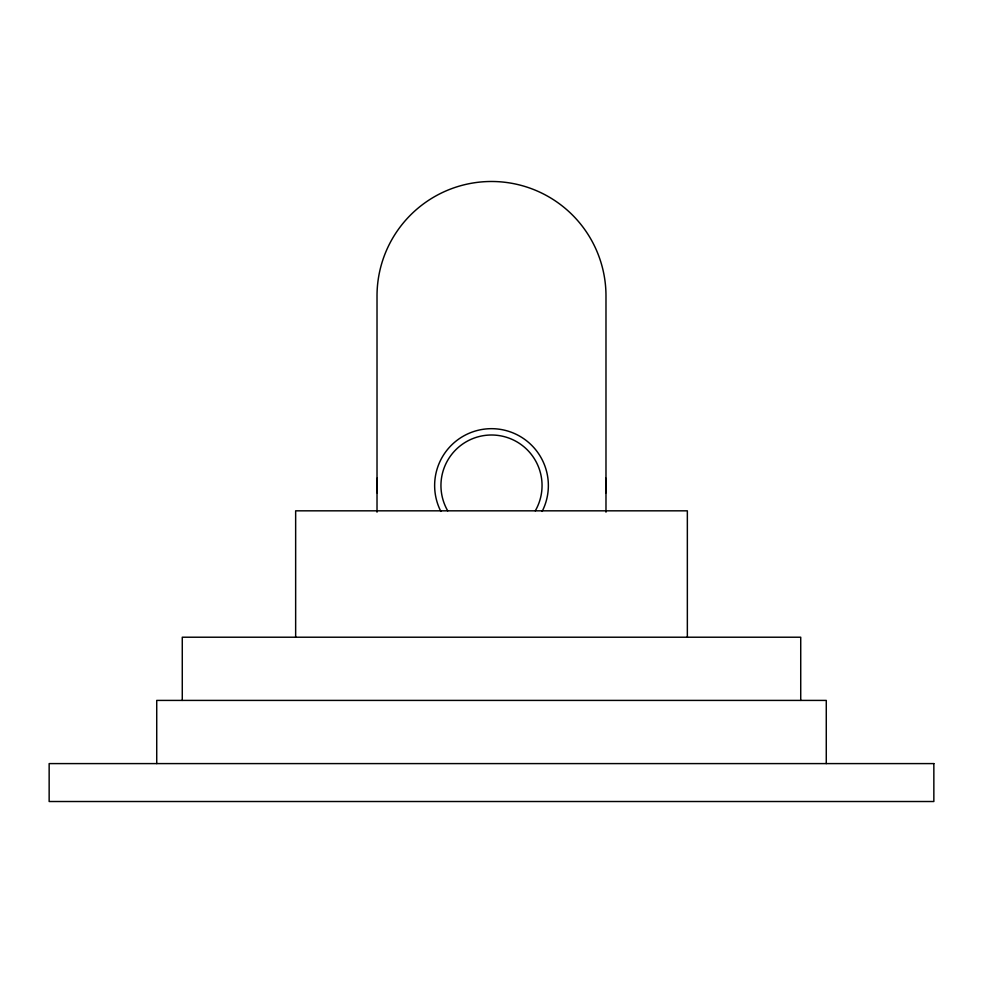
<?xml version="1.0" encoding="UTF-8"?>
<svg xmlns="http://www.w3.org/2000/svg" width="983" height="983" viewBox="0 0 983 983"><rect width="100%" height="100%" fill="white"/><g stroke="black" fill="none" stroke-linecap="round" stroke-linejoin="round"><path stroke-width="1.47" d="M826.273 763.594L826.273 700.412L156.727 700.412L156.727 763.594M800.727 700.412L800.727 637.217L182.273 637.217L182.273 700.412M687.35 637.217L687.35 510.828L295.65 510.828L295.65 637.217M605.983 512.155L605.983 295.969A114.483 114.483 0 0 0 491.5 181.486A114.483 114.483 0 0 0 377.017 295.969L377.017 512.155M377.251 493.011A114.483 114.483 0 0 1 377.251 478.094M605.749 478.094A114.483 114.483 0 0 1 605.749 493.011M447.72 510.828A50.551 50.551 0 0 1 491.5 435.002A50.551 50.551 0 0 1 535.28 510.828M440.839 511.381A56.879 56.879 0 0 1 491.5 428.674A56.879 56.879 0 0 1 542.161 511.381M933.85 763.594L49.15 763.594L49.15 801.514L933.85 801.514L933.85 763.594"/></g></svg>
